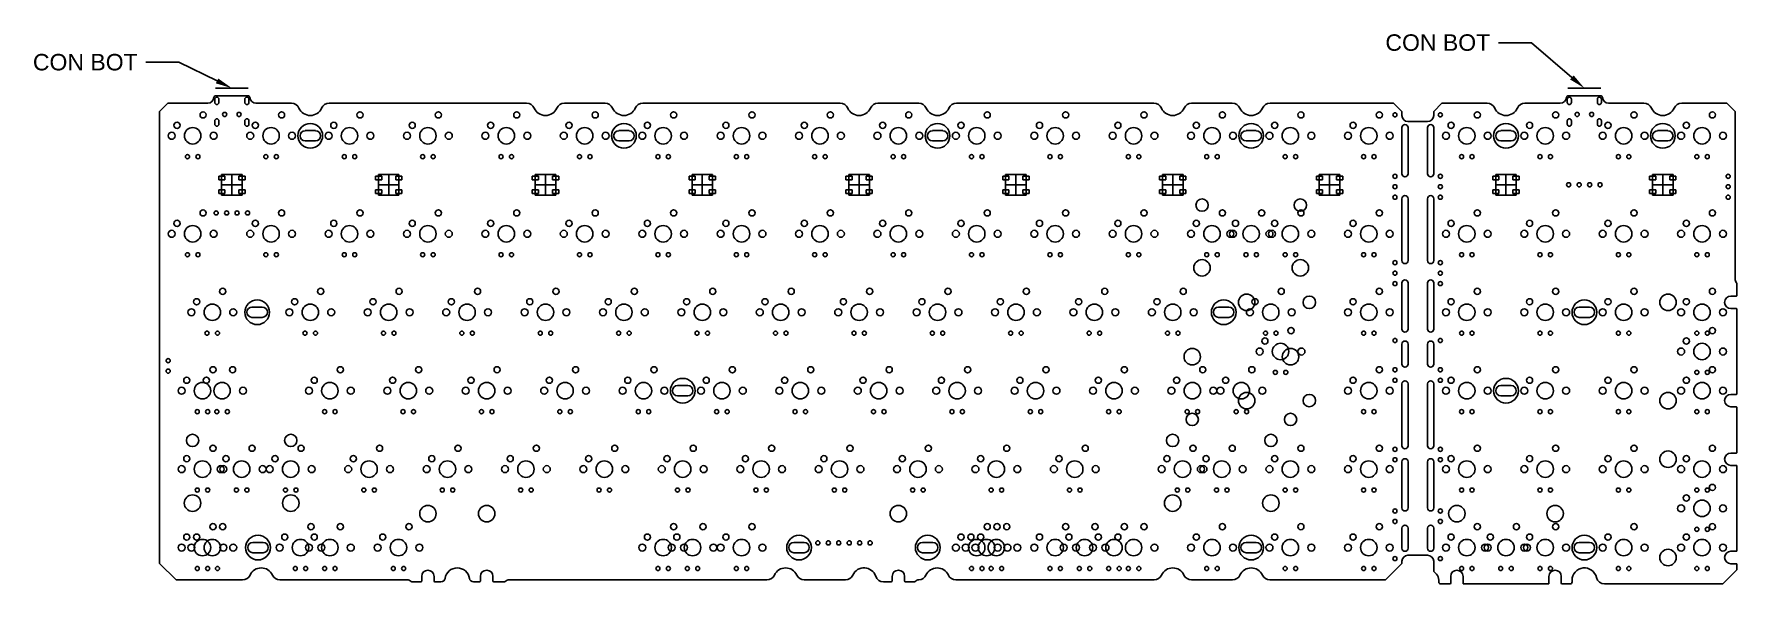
# Model space of a CAD drawing. Header units: millimetres. Extents: x 356 to 770, y 425 to 558.
import ezdxf
from ezdxf import colors
from ezdxf.entities.mleader import LeaderData, LeaderLine
from ezdxf.math import Vec2, Vec3

# ---------------------------------------------------------------- set-up
doc = ezdxf.new("R2010")
doc.units = ezdxf.units.MM
doc.layers.add('bminiex', color=20, linetype='Continuous')
doc.styles.get("Standard").update_dxf_attribs({"font": 'arial.ttf'})

msp = doc.modelspace()

# ---------------------------------------------------------------- linework, layer by layer
at = {"layer": 'bminiex', "color": 2}
for p, q in [((400.2, 542.28), (400.2, 541.48)), ((401.2, 542.28), (401.2, 541.48)), ((407.5, 542.28), (407.5, 541.48)), ((408.5, 542.28), (408.5, 541.48)), ((728.81, 542.28), (728.81, 541.48)), ((729.81, 542.28), (729.81, 541.48)), ((736.11, 542.28), (736.11, 541.48)), ((737.11, 542.28), (737.11, 541.48)), ((400.2, 537.03), (400.2, 536.23)), ((401.2, 537.03), (401.2, 536.23)), ((407.5, 537.03), (407.5, 536.23)), ((408.5, 537.03), (408.5, 536.23)), ((688.61, 535.38), (688.61, 524.18)), ((690.11, 524.18), (690.11, 535.38)), ((694.86, 535.38), (694.86, 524.18)), ((696.36, 524.18), (696.36, 535.38)), ((728.81, 537.03), (728.81, 536.23)), ((729.81, 537.03), (729.81, 536.23)), ((736.11, 537.03), (736.11, 536.23)), ((737.11, 537.03), (737.11, 536.23)), ((688.61, 518.11), (688.61, 503.1)), ((690.11, 503.1), (690.11, 518.11)), ((694.86, 518.11), (694.86, 503.1)), ((696.36, 503.1), (696.36, 518.11)), ((688.61, 486.46), (688.61, 497.66)), ((690.11, 497.66), (690.11, 486.46)), ((694.86, 486.46), (694.86, 497.66)), ((696.36, 497.66), (696.36, 486.46)), ((688.61, 477.95), (688.61, 482.8)), ((690.11, 482.8), (690.11, 477.95)), ((694.86, 477.95), (694.86, 482.8)), ((696.36, 482.8), (696.36, 477.95)), ((688.61, 473.15), (688.61, 458.14)), ((690.11, 458.14), (690.11, 473.15)), ((694.86, 473.15), (694.86, 458.14)), ((696.36, 458.14), (696.36, 473.15)), ((688.61, 443.03), (688.61, 454.23)), ((690.11, 454.23), (690.11, 443.03)), ((694.86, 443.03), (694.86, 454.23)), ((696.36, 454.23), (696.36, 443.03)), ((540.91, 434.63), (543.41, 434.63)), ((572.17, 434.63), (574.67, 434.63)), ((688.61, 433.25), (688.61, 438.1)), ((690.11, 438.1), (690.11, 433.25)), ((694.86, 433.25), (694.86, 438.1)), ((696.36, 438.1), (696.36, 433.25)), ((543.41, 432.14), (540.91, 432.14)), ((572.17, 432.14), (574.67, 432.14))]:
    msp.add_line(p, q, dxfattribs=at)
at = {"layer": 'bminiex', "color": 5}
for p, q in [((400.35, 544.97), (408.35, 544.97)), ((728.96, 544.97), (736.96, 544.97))]:
    msp.add_line(p, q, dxfattribs=at)
at = {"layer": 'bminiex'}
for p, q in [((400.48, 543.13), (408.22, 543.13)), ((729.1, 543.13), (736.83, 543.13)), ((388.8, 541.33), (386.8, 539.33)), ((386.8, 539.33), (386.8, 429.56)), ((388.8, 541.33), (398.49, 541.33)), ((410.21, 541.33), (418.82, 541.33)), ((427.98, 541.33), (475.97, 541.33)), ((485.13, 541.33), (495.02, 541.33)), ((504.18, 541.33), (552.17, 541.33)), ((561.33, 541.33), (571.22, 541.33)), ((580.38, 541.33), (628.37, 541.33)), ((637.53, 541.33), (647.42, 541.33)), ((656.58, 541.33), (686.6, 541.33)), ((686.6, 541.33), (688.6, 539.33)), ((688.6, 539.33), (688.6, 538.33)), ((698.36, 541.33), (696.36, 539.33)), ((696.36, 539.33), (696.36, 538.33)), ((698.36, 541.33), (709.33, 541.33)), ((718.5, 541.33), (727.11, 541.33)), ((747.43, 541.33), (738.82, 541.33)), ((767.56, 541.33), (756.6, 541.33)), ((767.56, 541.33), (769.56, 539.33)), ((769.56, 539.33), (769.56, 498.67)), ((422.15, 534.65), (424.65, 534.65)), ((498.35, 534.65), (500.85, 534.65)), ((574.55, 534.65), (577.05, 534.65)), ((650.75, 534.65), (653.25, 534.65)), ((690.1, 536.87), (694.86, 536.87)), ((424.65, 532.16), (422.15, 532.16)), ((500.85, 532.16), (498.35, 532.16)), ((577.05, 532.16), (574.55, 532.16)), ((653.25, 532.16), (650.75, 532.16)), ((401.15, 523.59), (401.15, 522.69)), ((401.15, 523.59), (402.65, 523.59)), ((401.15, 522.69), (402.65, 522.69)), ((401.85, 523.99), (406.85, 523.99)), ((401.85, 518.99), (401.85, 523.99)), ((401.85, 521.49), (406.85, 521.49)), ((402.65, 523.59), (402.65, 522.69)), ((404.35, 523.99), (404.35, 518.99)), ((406.05, 523.59), (406.05, 522.69)), ((406.05, 523.59), (407.55, 523.59)), ((406.05, 522.69), (407.55, 522.69)), ((406.85, 523.99), (406.85, 518.99)), ((407.55, 523.59), (407.55, 522.69)), ((439.25, 523.59), (439.25, 522.69)), ((439.25, 523.59), (440.75, 523.59)), ((439.25, 522.69), (440.75, 522.69)), ((439.95, 523.99), (444.95, 523.99)), ((439.95, 518.99), (439.95, 523.99)), ((439.95, 521.49), (444.95, 521.49)), ((440.75, 523.59), (440.75, 522.69)), ((442.45, 523.99), (442.45, 518.99)), ((444.15, 523.59), (444.15, 522.69)), ((444.15, 523.59), (445.65, 523.59)), ((444.15, 522.69), (445.65, 522.69)), ((444.95, 523.99), (444.95, 518.99)), ((445.65, 523.59), (445.65, 522.69)), ((477.35, 523.59), (477.35, 522.69)), ((477.35, 523.59), (478.85, 523.59)), ((477.35, 522.69), (478.85, 522.69)), ((478.05, 523.99), (483.05, 523.99)), ((478.05, 518.99), (478.05, 523.99)), ((478.05, 521.49), (483.05, 521.49)), ((478.85, 523.59), (478.85, 522.69)), ((480.55, 523.99), (480.55, 518.99)), ((482.25, 523.59), (482.25, 522.69)), ((482.25, 523.59), (483.75, 523.59)), ((482.25, 522.69), (483.75, 522.69)), ((483.05, 523.99), (483.05, 518.99)), ((483.75, 523.59), (483.75, 522.69)), ((515.45, 523.59), (515.45, 522.69)), ((515.45, 523.59), (516.95, 523.59)), ((515.45, 522.69), (516.95, 522.69)), ((516.15, 523.99), (521.15, 523.99)), ((516.15, 518.99), (516.15, 523.99)), ((516.15, 521.49), (521.15, 521.49)), ((516.95, 523.59), (516.95, 522.69)), ((518.65, 523.99), (518.65, 518.99)), ((520.35, 523.59), (520.35, 522.69)), ((520.35, 523.59), (521.85, 523.59)), ((520.35, 522.69), (521.85, 522.69)), ((521.15, 523.99), (521.15, 518.99)), ((521.85, 523.59), (521.85, 522.69)), ((553.55, 523.59), (553.55, 522.69)), ((553.55, 523.59), (555.05, 523.59)), ((553.55, 522.69), (555.05, 522.69)), ((554.25, 523.99), (559.25, 523.99)), ((554.25, 518.99), (554.25, 523.99)), ((554.25, 521.49), (559.25, 521.49)), ((555.05, 523.59), (555.05, 522.69)), ((556.75, 523.99), (556.75, 518.99)), ((558.45, 523.59), (558.45, 522.69)), ((558.45, 523.59), (559.95, 523.59)), ((558.45, 522.69), (559.95, 522.69)), ((559.25, 523.99), (559.25, 518.99)), ((559.95, 523.59), (559.95, 522.69)), ((591.65, 523.59), (591.65, 522.69)), ((591.65, 523.59), (593.15, 523.59)), ((591.65, 522.69), (593.15, 522.69)), ((592.35, 523.99), (597.35, 523.99)), ((592.35, 518.99), (592.35, 523.99)), ((592.35, 521.49), (597.35, 521.49)), ((593.15, 523.59), (593.15, 522.69)), ((594.85, 523.99), (594.85, 518.99)), ((596.55, 523.59), (596.55, 522.69)), ((596.55, 523.59), (598.05, 523.59)), ((596.55, 522.69), (598.05, 522.69)), ((597.35, 523.99), (597.35, 518.99)), ((598.05, 523.59), (598.05, 522.69)), ((629.75, 523.59), (629.75, 522.69)), ((629.75, 523.59), (631.25, 523.59)), ((629.75, 522.69), (631.25, 522.69)), ((630.45, 523.99), (635.45, 523.99)), ((630.45, 518.99), (630.45, 523.99)), ((630.45, 521.49), (635.45, 521.49)), ((631.25, 523.59), (631.25, 522.69)), ((632.95, 523.99), (632.95, 518.99)), ((634.65, 523.59), (634.65, 522.69)), ((634.65, 523.59), (636.15, 523.59)), ((634.65, 522.69), (636.15, 522.69)), ((635.45, 523.99), (635.45, 518.99)), ((636.15, 523.59), (636.15, 522.69)), ((667.85, 523.59), (667.85, 522.69)), ((667.85, 523.59), (669.35, 523.59)), ((667.85, 522.69), (669.35, 522.69)), ((668.55, 523.99), (673.55, 523.99)), ((668.55, 518.99), (668.55, 523.99)), ((668.55, 521.49), (673.55, 521.49)), ((669.35, 523.59), (669.35, 522.69)), ((671.05, 523.99), (671.05, 518.99)), ((672.75, 523.59), (672.75, 522.69)), ((672.75, 523.59), (674.25, 523.59)), ((672.75, 522.69), (674.25, 522.69)), ((673.55, 523.99), (673.55, 518.99)), ((674.25, 523.59), (674.25, 522.69)), ((710.71, 523.59), (710.71, 522.69)), ((710.71, 523.59), (712.21, 523.59)), ((710.71, 522.69), (712.21, 522.69)), ((711.41, 523.99), (716.41, 523.99)), ((711.41, 518.99), (711.41, 523.99)), ((711.41, 521.49), (716.41, 521.49)), ((712.21, 523.59), (712.21, 522.69)), ((713.91, 523.99), (713.91, 518.99)), ((715.61, 523.59), (715.61, 522.69)), ((715.61, 523.59), (717.11, 523.59)), ((715.61, 522.69), (717.11, 522.69)), ((716.41, 523.99), (716.41, 518.99)), ((717.11, 523.59), (717.11, 522.69)), ((748.81, 523.59), (748.81, 522.69)), ((748.81, 523.59), (750.31, 523.59)), ((748.81, 522.69), (750.31, 522.69)), ((749.51, 523.99), (754.51, 523.99)), ((749.51, 518.99), (749.51, 523.99)), ((749.51, 521.49), (754.51, 521.49)), ((750.31, 523.59), (750.31, 522.69)), ((752.01, 523.99), (752.01, 518.99)), ((753.71, 523.59), (753.71, 522.69)), ((753.71, 523.59), (755.21, 523.59)), ((753.71, 522.69), (755.21, 522.69)), ((754.51, 523.99), (754.51, 518.99)), ((755.21, 523.59), (755.21, 522.69)), ((401.15, 520.29), (401.15, 519.39)), ((401.15, 520.29), (402.65, 520.29)), ((401.15, 519.39), (402.65, 519.39)), ((406.85, 518.99), (401.85, 518.99)), ((402.65, 520.29), (402.65, 519.39)), ((406.05, 520.29), (406.05, 519.39)), ((406.05, 520.29), (407.55, 520.29)), ((406.05, 519.39), (407.55, 519.39)), ((407.55, 520.29), (407.55, 519.39)), ((439.25, 520.29), (439.25, 519.39)), ((439.25, 520.29), (440.75, 520.29)), ((439.25, 519.39), (440.75, 519.39)), ((444.95, 518.99), (439.95, 518.99)), ((440.75, 520.29), (440.75, 519.39)), ((444.15, 520.29), (444.15, 519.39)), ((444.15, 520.29), (445.65, 520.29)), ((444.15, 519.39), (445.65, 519.39)), ((445.65, 520.29), (445.65, 519.39)), ((477.35, 520.29), (477.35, 519.39)), ((477.35, 520.29), (478.85, 520.29)), ((477.35, 519.39), (478.85, 519.39)), ((483.05, 518.99), (478.05, 518.99)), ((478.85, 520.29), (478.85, 519.39)), ((482.25, 520.29), (482.25, 519.39)), ((482.25, 520.29), (483.75, 520.29)), ((482.25, 519.39), (483.75, 519.39)), ((483.75, 520.29), (483.75, 519.39)), ((515.45, 520.29), (515.45, 519.39)), ((515.45, 520.29), (516.95, 520.29)), ((515.45, 519.39), (516.95, 519.39)), ((521.15, 518.99), (516.15, 518.99)), ((516.95, 520.29), (516.95, 519.39)), ((520.35, 520.29), (520.35, 519.39)), ((520.35, 520.29), (521.85, 520.29)), ((520.35, 519.39), (521.85, 519.39)), ((521.85, 520.29), (521.85, 519.39)), ((553.55, 520.29), (553.55, 519.39)), ((553.55, 520.29), (555.05, 520.29)), ((553.55, 519.39), (555.05, 519.39)), ((559.25, 518.99), (554.25, 518.99)), ((555.05, 520.29), (555.05, 519.39)), ((558.45, 520.29), (558.45, 519.39)), ((558.45, 520.29), (559.95, 520.29)), ((558.45, 519.39), (559.95, 519.39)), ((559.95, 520.29), (559.95, 519.39)), ((591.65, 520.29), (591.65, 519.39)), ((591.65, 520.29), (593.15, 520.29)), ((591.65, 519.39), (593.15, 519.39)), ((597.35, 518.99), (592.35, 518.99)), ((593.15, 520.29), (593.15, 519.39)), ((596.55, 520.29), (596.55, 519.39)), ((596.55, 520.29), (598.05, 520.29)), ((596.55, 519.39), (598.05, 519.39)), ((598.05, 520.29), (598.05, 519.39)), ((629.75, 520.29), (629.75, 519.39)), ((629.75, 520.29), (631.25, 520.29)), ((629.75, 519.39), (631.25, 519.39)), ((635.45, 518.99), (630.45, 518.99)), ((631.25, 520.29), (631.25, 519.39)), ((634.65, 520.29), (634.65, 519.39)), ((634.65, 520.29), (636.15, 520.29)), ((634.65, 519.39), (636.15, 519.39)), ((636.15, 520.29), (636.15, 519.39)), ((667.85, 520.29), (667.85, 519.39)), ((667.85, 520.29), (669.35, 520.29)), ((667.85, 519.39), (669.35, 519.39)), ((673.55, 518.99), (668.55, 518.99)), ((669.35, 520.29), (669.35, 519.39)), ((672.75, 520.29), (672.75, 519.39)), ((672.75, 520.29), (674.25, 520.29)), ((672.75, 519.39), (674.25, 519.39)), ((674.25, 520.29), (674.25, 519.39)), ((710.71, 520.29), (710.71, 519.39)), ((710.71, 520.29), (712.21, 520.29)), ((710.71, 519.39), (712.21, 519.39)), ((716.41, 518.99), (711.41, 518.99)), ((712.21, 520.29), (712.21, 519.39)), ((715.61, 520.29), (715.61, 519.39)), ((715.61, 520.29), (717.11, 520.29)), ((715.61, 519.39), (717.11, 519.39)), ((717.11, 520.29), (717.11, 519.39)), ((748.81, 520.29), (748.81, 519.39)), ((748.81, 520.29), (750.31, 520.29)), ((748.81, 519.39), (750.31, 519.39)), ((754.51, 518.99), (749.51, 518.99)), ((750.31, 520.29), (750.31, 519.39)), ((753.71, 520.29), (753.71, 519.39)), ((753.71, 520.29), (755.21, 520.29)), ((753.71, 519.39), (755.21, 519.39)), ((755.21, 520.29), (755.21, 519.39)), ((770.02, 494.65), (770.02, 497.4)), ((768.52, 494.45), (769.82, 494.45)), ((409.24, 491.78), (411.75, 491.78)), ((411.75, 489.29), (409.24, 489.29)), ((644.08, 491.78), (646.58, 491.78)), ((646.58, 489.29), (644.08, 489.29)), ((768.52, 491.45), (769.82, 491.45)), ((770.02, 470.78), (770.02, 491.25)), ((512.64, 472.73), (515.14, 472.73)), ((515.14, 470.24), (512.64, 470.24)), ((768.52, 470.58), (769.82, 470.58)), ((768.52, 467.58), (769.82, 467.58)), ((770.02, 456.55), (770.02, 467.38)), ((768.52, 456.35), (769.82, 456.35)), ((768.52, 453.35), (769.82, 453.35)), ((770.02, 432.68), (770.02, 453.15)), ((409.45, 434.64), (411.95, 434.64)), ((650.75, 434.63), (653.25, 434.63)), ((411.95, 432.15), (409.45, 432.15)), ((653.25, 432.14), (650.75, 432.14)), ((690.1, 431.52), (694.86, 431.52)), ((768.52, 432.48), (769.82, 432.48)), ((386.8, 429.56), (390.8, 425.56)), ((450.48, 426.4), (450.48, 425.26)), ((453.48, 426.4), (453.48, 425.26)), ((464.76, 426.4), (464.76, 425.26)), ((467.76, 426.4), (467.76, 425.26)), ((564.78, 426.4), (564.78, 425.26)), ((567.78, 426.4), (567.78, 425.26)), ((688.6, 429.56), (684.6, 425.56)), ((688.6, 430.06), (688.6, 429.56)), ((696.36, 430.06), (696.36, 427.56)), ((696.36, 427.56), (697.01, 426.92)), ((700.47, 426.4), (700.47, 424.76)), ((703.47, 426.4), (703.47, 424.76)), ((724.35, 426.4), (724.35, 424.76)), ((727.35, 426.4), (727.35, 424.76)), ((770.02, 428.02), (766.56, 424.56)), ((768.52, 429.48), (769.82, 429.48)), ((770.02, 428.02), (770.02, 429.28)), ((390.8, 425.56), (406.96, 425.56)), ((416.03, 425.56), (446.88, 425.56)), ((448.21, 425.06), (450.28, 425.06)), ((453.68, 425.06), (455.16, 425.06)), ((463.07, 425.06), (464.56, 425.06)), ((467.96, 425.06), (470.44, 425.06)), ((471.76, 425.56), (534.35, 425.56)), ((543.43, 425.56), (553.4, 425.56)), ((562.68, 425.06), (564.58, 425.06)), ((567.98, 425.06), (570.04, 425.06)), ((580.24, 425.56), (628.41, 425.56)), ((637.49, 425.56), (647.46, 425.56)), ((656.54, 425.56), (684.6, 425.56)), ((697.59, 425.06), (697.59, 425.51)), ((698.09, 424.56), (700.27, 424.56)), ((703.67, 424.56), (724.15, 424.56)), ((727.55, 424.56), (729.46, 424.56)), ((729.96, 425.46), (729.96, 425.06)), ((737.84, 424.56), (766.56, 424.56))]:
    msp.add_line(p, q, dxfattribs=at)
at = {"layer": 'bminiex', "color": 3}
for p, q in [((712.66, 534.65), (715.16, 534.65)), ((750.76, 534.65), (753.26, 534.65)), ((715.16, 532.16), (712.66, 532.16)), ((753.26, 532.16), (750.76, 532.16)), ((731.71, 491.79), (734.21, 491.79)), ((734.21, 489.3), (731.71, 489.3)), ((712.66, 472.74), (715.16, 472.74)), ((715.16, 470.25), (712.66, 470.25)), ((731.71, 434.64), (734.21, 434.64)), ((734.21, 432.15), (731.71, 432.15))]:
    msp.add_line(p, q, dxfattribs=at)
at = {"layer": 'bminiex'}
for centre, radius in [((397.37, 538.48), 0.75), ((416.42, 538.48), 0.75), ((435.47, 538.48), 0.75), ((454.52, 538.48), 0.75), ((473.57, 538.48), 0.75), ((492.62, 538.48), 0.75), ((511.67, 538.48), 0.75), ((530.72, 538.48), 0.75), ((549.77, 538.48), 0.75), ((568.82, 538.48), 0.75), ((587.87, 538.48), 0.75), ((606.92, 538.48), 0.75), ((625.97, 538.48), 0.75), ((645.02, 538.48), 0.75), ((664.07, 538.48), 0.75), ((683.12, 538.48), 0.75), ((706.93, 538.48), 0.75), ((725.98, 538.48), 0.75), ((745.03, 538.48), 0.75), ((764.08, 538.48), 0.75), ((389.75, 533.4), 0.85), ((391.02, 535.94), 0.75), ((394.83, 533.4), 2), ((399.91, 533.4), 0.85), ((408.8, 533.4), 0.85), ((410.07, 535.94), 0.75), ((413.88, 533.4), 2), ((418.96, 533.4), 0.85), ((423.4, 533.4), 3), ((427.85, 533.4), 0.85), ((429.12, 535.94), 0.75), ((432.93, 533.4), 2), ((438.01, 533.4), 0.85), ((446.9, 533.4), 0.85), ((448.17, 535.94), 0.75), ((451.98, 533.4), 2), ((457.06, 533.4), 0.85), ((465.95, 533.4), 0.85), ((467.22, 535.94), 0.75), ((471.03, 533.4), 2), ((476.11, 533.4), 0.85), ((485, 533.4), 0.85), ((486.27, 535.94), 0.75), ((490.08, 533.4), 2), ((495.16, 533.4), 0.85), ((499.6, 533.4), 3), ((504.05, 533.4), 0.85), ((505.32, 535.94), 0.75), ((509.13, 533.4), 2), ((514.21, 533.4), 0.85), ((523.1, 533.4), 0.85), ((524.37, 535.94), 0.75), ((528.18, 533.4), 2), ((533.26, 533.4), 0.85), ((542.15, 533.4), 0.85), ((543.42, 535.94), 0.75), ((547.23, 533.4), 2), ((552.31, 533.4), 0.85), ((561.2, 533.4), 0.85), ((562.47, 535.94), 0.75), ((566.28, 533.4), 2), ((571.36, 533.4), 0.85), ((575.8, 533.4), 3), ((580.25, 533.4), 0.85), ((581.52, 535.94), 0.75), ((585.33, 533.4), 2), ((590.41, 533.4), 0.85), ((599.3, 533.4), 0.85), ((600.57, 535.94), 0.75), ((604.38, 533.4), 2), ((609.46, 533.4), 0.85), ((618.35, 533.4), 0.85), ((619.62, 535.94), 0.75), ((623.43, 533.4), 2), ((628.51, 533.4), 0.85), ((637.4, 533.4), 0.85), ((638.67, 535.94), 0.75), ((642.48, 533.4), 2), ((647.56, 533.4), 0.85), ((652, 533.4), 3), ((656.45, 533.4), 0.85), ((657.72, 535.94), 0.75), ((661.53, 533.4), 2), ((666.61, 533.4), 0.85), ((675.5, 533.4), 0.85), ((676.77, 535.94), 0.75), ((680.58, 533.4), 2), ((685.66, 533.4), 0.85), ((699.31, 533.4), 0.85), ((700.58, 535.94), 0.75), ((704.39, 533.4), 2), ((709.47, 533.4), 0.85), ((718.36, 533.4), 0.85), ((719.63, 535.94), 0.75), ((723.44, 533.4), 2), ((728.52, 533.4), 0.85), ((737.41, 533.4), 0.85), ((738.68, 535.94), 0.75), ((742.49, 533.4), 2), ((747.57, 533.4), 0.85), ((756.46, 533.4), 0.85), ((757.73, 535.94), 0.75), ((761.54, 533.4), 2), ((766.62, 533.4), 0.85), ((393.56, 528.32), 0.5), ((396.1, 528.32), 0.5), ((412.61, 528.32), 0.5), ((415.15, 528.32), 0.5), ((431.66, 528.32), 0.5), ((434.2, 528.32), 0.5), ((450.71, 528.32), 0.5), ((453.25, 528.32), 0.5), ((469.76, 528.32), 0.5), ((472.3, 528.32), 0.5), ((488.81, 528.32), 0.5), ((491.35, 528.32), 0.5), ((507.86, 528.32), 0.5), ((510.4, 528.32), 0.5), ((526.91, 528.32), 0.5), ((529.45, 528.32), 0.5), ((545.96, 528.32), 0.5), ((548.5, 528.32), 0.5), ((565.01, 528.32), 0.5), ((567.55, 528.32), 0.5), ((584.06, 528.32), 0.5), ((586.6, 528.32), 0.5), ((603.11, 528.32), 0.5), ((605.65, 528.32), 0.5), ((622.16, 528.32), 0.5), ((624.7, 528.32), 0.5), ((641.21, 528.32), 0.5), ((643.75, 528.32), 0.5), ((660.26, 528.32), 0.5), ((662.8, 528.32), 0.5), ((679.31, 528.32), 0.5), ((681.85, 528.32), 0.5), ((703.12, 528.32), 0.5), ((705.66, 528.32), 0.5), ((722.17, 528.32), 0.5), ((724.71, 528.32), 0.5), ((741.22, 528.32), 0.5), ((743.76, 528.32), 0.5), ((760.27, 528.32), 0.5), ((762.81, 528.32), 0.5), ((640.06, 516.57), 1.5), ((663.94, 516.57), 1.5), ((397.37, 514.67), 0.75), ((416.42, 514.67), 0.75), ((435.47, 514.67), 0.75), ((454.52, 514.67), 0.75), ((473.57, 514.67), 0.75), ((492.62, 514.67), 0.75), ((511.67, 514.67), 0.75), ((530.72, 514.67), 0.75), ((549.77, 514.67), 0.75), ((568.82, 514.67), 0.75), ((587.87, 514.67), 0.75), ((606.92, 514.67), 0.75), ((625.97, 514.67), 0.75), ((645.02, 514.67), 0.75), ((654.54, 514.67), 0.75), ((664.07, 514.67), 0.75), ((683.12, 514.67), 0.75), ((706.93, 514.67), 0.75), ((725.98, 514.67), 0.75), ((745.03, 514.67), 0.75), ((764.08, 514.67), 0.75), ((389.75, 509.59), 0.85), ((391.02, 512.13), 0.75), ((394.83, 509.59), 2), ((399.91, 509.59), 0.85), ((408.8, 509.59), 0.85), ((410.07, 512.13), 0.75), ((413.88, 509.59), 2), ((418.96, 509.59), 0.85), ((427.85, 509.59), 0.85), ((429.12, 512.13), 0.75), ((432.93, 509.59), 2), ((438.01, 509.59), 0.85), ((446.9, 509.59), 0.85), ((448.17, 512.13), 0.75), ((451.98, 509.59), 2), ((457.06, 509.59), 0.85), ((465.95, 509.59), 0.85), ((467.22, 512.13), 0.75), ((471.03, 509.59), 2), ((476.11, 509.59), 0.85), ((485, 509.59), 0.85), ((486.27, 512.13), 0.75), ((490.08, 509.59), 2), ((495.16, 509.59), 0.85), ((504.05, 509.59), 0.85), ((505.32, 512.13), 0.75), ((509.13, 509.59), 2), ((514.21, 509.59), 0.85), ((523.1, 509.59), 0.85), ((524.37, 512.13), 0.75), ((528.18, 509.59), 2), ((533.26, 509.59), 0.85), ((542.15, 509.59), 0.85), ((543.42, 512.13), 0.75), ((547.23, 509.59), 2), ((552.31, 509.59), 0.85), ((561.2, 509.59), 0.85), ((562.47, 512.13), 0.75), ((566.28, 509.59), 2), ((571.36, 509.59), 0.85), ((580.25, 509.59), 0.85), ((581.52, 512.13), 0.75), ((585.33, 509.59), 2), ((590.41, 509.59), 0.85), ((599.3, 509.59), 0.85), ((600.57, 512.13), 0.75), ((604.38, 509.59), 2), ((609.46, 509.59), 0.85), ((618.35, 509.59), 0.85), ((619.62, 512.13), 0.75), ((623.43, 509.59), 2), ((628.51, 509.59), 0.85), ((637.4, 509.59), 0.85), ((638.67, 512.13), 0.75), ((642.48, 509.59), 2), ((646.92, 509.59), 0.85), ((647.56, 509.59), 0.85), ((648.19, 512.13), 0.75), ((652, 509.59), 2), ((656.45, 509.59), 0.85), ((657.08, 509.59), 0.85), ((657.72, 512.13), 0.75), ((661.53, 509.59), 2), ((666.61, 509.59), 0.85), ((675.5, 509.59), 0.85), ((676.77, 512.13), 0.75), ((680.58, 509.59), 2), ((685.66, 509.59), 0.85), ((699.31, 509.59), 0.85), ((700.58, 512.13), 0.75), ((704.39, 509.59), 2), ((709.47, 509.59), 0.85), ((718.36, 509.59), 0.85), ((719.63, 512.13), 0.75), ((723.44, 509.59), 2), ((728.52, 509.59), 0.85), ((737.41, 509.59), 0.85), ((738.68, 512.13), 0.75), ((742.49, 509.59), 2), ((747.57, 509.59), 0.85), ((756.46, 509.59), 0.85), ((757.73, 512.13), 0.75), ((761.54, 509.59), 2), ((766.62, 509.59), 0.85), ((393.56, 504.51), 0.5), ((396.1, 504.51), 0.5), ((412.61, 504.51), 0.5), ((415.15, 504.51), 0.5), ((431.66, 504.51), 0.5), ((434.2, 504.51), 0.5), ((450.71, 504.51), 0.5), ((453.25, 504.51), 0.5), ((469.76, 504.51), 0.5), ((472.3, 504.51), 0.5), ((488.81, 504.51), 0.5), ((491.35, 504.51), 0.5), ((507.86, 504.51), 0.5), ((510.4, 504.51), 0.5), ((526.91, 504.51), 0.5), ((529.45, 504.51), 0.5), ((545.96, 504.51), 0.5), ((548.5, 504.51), 0.5), ((565.01, 504.51), 0.5), ((567.55, 504.51), 0.5), ((584.06, 504.51), 0.5), ((586.6, 504.51), 0.5), ((603.11, 504.51), 0.5), ((605.65, 504.51), 0.5), ((622.16, 504.51), 0.5), ((624.7, 504.51), 0.5), ((641.21, 504.51), 0.5), ((643.75, 504.51), 0.5), ((650.73, 504.51), 0.5), ((653.27, 504.51), 0.5), ((660.26, 504.51), 0.5), ((662.8, 504.51), 0.5), ((679.31, 504.51), 0.5), ((681.85, 504.51), 0.5), ((703.12, 504.51), 0.5), ((705.66, 504.51), 0.5), ((722.17, 504.51), 0.5), ((724.71, 504.51), 0.5), ((741.22, 504.51), 0.5), ((743.76, 504.51), 0.5), ((760.27, 504.51), 0.5), ((762.81, 504.51), 0.5), ((640.06, 501.33), 2), ((663.94, 501.33), 2), ((395.78, 493.08), 0.75), ((399.59, 490.54), 2), ((402.13, 495.62), 0.75), ((410.5, 490.54), 3), ((419.59, 493.08), 0.75), ((423.4, 490.54), 2), ((425.94, 495.62), 0.75), ((438.64, 493.08), 0.75), ((442.45, 490.54), 2), ((444.99, 495.62), 0.75), ((457.69, 493.08), 0.75), ((461.5, 490.54), 2), ((464.04, 495.62), 0.75), ((476.74, 493.08), 0.75), ((480.55, 490.54), 2), ((483.09, 495.62), 0.75), ((495.79, 493.08), 0.75), ((499.6, 490.54), 2), ((502.14, 495.62), 0.75), ((514.84, 493.08), 0.75), ((518.65, 490.54), 2), ((521.19, 495.62), 0.75), ((533.89, 493.08), 0.75), ((537.7, 490.54), 2), ((540.24, 495.62), 0.75), ((552.94, 493.08), 0.75), ((556.75, 490.54), 2), ((559.29, 495.62), 0.75), ((571.99, 493.08), 0.75), ((575.8, 490.54), 2), ((578.34, 495.62), 0.75), ((591.04, 493.08), 0.75), ((594.85, 490.54), 2), ((597.39, 495.62), 0.75), ((610.09, 493.08), 0.75), ((613.9, 490.54), 2), ((616.44, 495.62), 0.75), ((629.14, 493.08), 0.75), ((632.95, 490.54), 2), ((635.49, 495.62), 0.75), ((645.33, 490.54), 3), ((650.89, 492.95), 2), ((652.95, 493.08), 0.75), ((656.76, 490.54), 2), ((659.3, 495.62), 0.75), ((666.13, 492.95), 1.5), ((676.77, 493.08), 0.75), ((680.58, 490.54), 2), ((683.12, 495.62), 0.75), ((700.58, 493.08), 0.75), ((704.39, 490.54), 2), ((706.93, 495.62), 0.75), ((719.63, 493.08), 0.75), ((723.44, 490.54), 2), ((725.98, 495.62), 0.75), ((738.68, 493.08), 0.75), ((742.49, 490.54), 2), ((745.03, 495.62), 0.75), ((753.28, 492.95), 2), ((757.73, 493.08), 0.75), ((761.54, 490.54), 2), ((764.08, 495.62), 0.75), ((394.51, 490.54), 0.85), ((404.67, 490.54), 0.85), ((418.32, 490.54), 0.85), ((428.48, 490.54), 0.85), ((437.37, 490.54), 0.85), ((447.53, 490.54), 0.85), ((456.42, 490.54), 0.85), ((466.58, 490.54), 0.85), ((475.47, 490.54), 0.85), ((485.63, 490.54), 0.85), ((494.52, 490.54), 0.85), ((504.68, 490.54), 0.85), ((513.57, 490.54), 0.85), ((523.73, 490.54), 0.85), ((532.62, 490.54), 0.85), ((542.78, 490.54), 0.85), ((551.67, 490.54), 0.85), ((561.83, 490.54), 0.85), ((570.72, 490.54), 0.85), ((580.88, 490.54), 0.85), ((589.77, 490.54), 0.85), ((599.93, 490.54), 0.85), ((608.82, 490.54), 0.85), ((618.98, 490.54), 0.85), ((627.87, 490.54), 0.85), ((638.03, 490.54), 0.85), ((651.68, 490.54), 0.85), ((661.84, 490.54), 0.85), ((675.5, 490.54), 0.85), ((685.66, 490.54), 0.85), ((699.31, 490.54), 0.85), ((709.47, 490.54), 0.85), ((718.36, 490.54), 0.85), ((728.52, 490.54), 0.85), ((737.41, 490.54), 0.85), ((747.57, 490.54), 0.85), ((756.46, 490.54), 0.85), ((766.62, 490.54), 0.85), ((398.32, 485.46), 0.5), ((400.86, 485.46), 0.5), ((422.13, 485.46), 0.5), ((424.67, 485.46), 0.5), ((441.18, 485.46), 0.5), ((443.72, 485.46), 0.5), ((460.23, 485.46), 0.5), ((462.77, 485.46), 0.5), ((479.28, 485.46), 0.5), ((481.82, 485.46), 0.5), ((498.33, 485.46), 0.5), ((500.87, 485.46), 0.5), ((517.38, 485.46), 0.5), ((519.92, 485.46), 0.5), ((536.43, 485.46), 0.5), ((538.97, 485.46), 0.5), ((555.48, 485.46), 0.5), ((558.02, 485.46), 0.5), ((574.53, 485.46), 0.5), ((577.07, 485.46), 0.5), ((593.58, 485.46), 0.5), ((596.12, 485.46), 0.5), ((612.63, 485.46), 0.5), ((615.17, 485.46), 0.5), ((631.68, 485.46), 0.5), ((634.22, 485.46), 0.5), ((655.33, 483.55), 0.75), ((655.49, 485.46), 0.5), ((658.03, 485.46), 0.5), ((661.68, 486.09), 0.75), ((679.31, 485.46), 0.5), ((681.85, 485.46), 0.5), ((703.12, 485.46), 0.5), ((705.66, 485.46), 0.5), ((722.17, 485.46), 0.5), ((724.71, 485.46), 0.5), ((741.22, 485.46), 0.5), ((743.76, 485.46), 0.5), ((757.73, 483.55), 0.75), ((760.27, 485.46), 0.5), ((762.81, 485.46), 0.5), ((764.08, 486.09), 0.75), ((637.68, 479.74), 2), ((654.06, 481.01), 0.85), ((659.14, 481.01), 2), ((661.56, 479.74), 2), ((661.56, 479.74), 2), ((664.22, 481.01), 0.85), ((756.46, 481.01), 0.85), ((766.62, 481.01), 0.85), ((399.75, 476.57), 0.75), ((404.51, 476.57), 0.75), ((430.7, 476.57), 0.75), ((449.75, 476.57), 0.75), ((468.8, 476.57), 0.75), ((487.85, 476.57), 0.75), ((506.9, 476.57), 0.75), ((525.95, 476.57), 0.75), ((545, 476.57), 0.75), ((564.05, 476.57), 0.75), ((583.1, 476.57), 0.75), ((602.15, 476.57), 0.75), ((621.2, 476.57), 0.75), ((640.25, 476.57), 0.75), ((652.16, 476.57), 0.75), ((657.87, 475.93), 0.5), ((660.41, 475.93), 0.5), ((683.12, 476.57), 0.75), ((706.93, 476.57), 0.75), ((725.98, 476.57), 0.75), ((745.03, 476.57), 0.75), ((760.27, 475.93), 0.5), ((762.81, 475.93), 0.5), ((764.08, 476.57), 0.75), ((392.13, 471.49), 0.85), ((393.4, 474.03), 0.75), ((397.21, 471.49), 2), ((398.16, 474.03), 0.75), ((401.97, 471.49), 2), ((407.05, 471.49), 0.85), ((423.08, 471.49), 0.85), ((424.35, 474.03), 0.75), ((428.16, 471.49), 2), ((433.24, 471.49), 0.85), ((442.13, 471.49), 0.85), ((443.4, 474.03), 0.75), ((447.21, 471.49), 2), ((452.29, 471.49), 0.85), ((461.18, 471.49), 0.85), ((462.45, 474.03), 0.75), ((466.26, 471.49), 2), ((471.34, 471.49), 0.85), ((480.23, 471.49), 0.85), ((481.5, 474.03), 0.75), ((485.31, 471.49), 2), ((490.39, 471.49), 0.85), ((499.28, 471.49), 0.85), ((500.55, 474.03), 0.75), ((504.36, 471.49), 2), ((509.44, 471.49), 0.85), ((513.89, 471.49), 3), ((518.33, 471.49), 0.85), ((519.6, 474.03), 0.75), ((523.41, 471.49), 2), ((528.49, 471.49), 0.85), ((537.38, 471.49), 0.85), ((538.65, 474.03), 0.75), ((542.46, 471.49), 2), ((547.54, 471.49), 0.85), ((556.43, 471.49), 0.85), ((557.7, 474.03), 0.75), ((561.51, 471.49), 2), ((566.59, 471.49), 0.85), ((575.48, 471.49), 0.85), ((576.75, 474.03), 0.75), ((580.56, 471.49), 2), ((585.64, 471.49), 0.85), ((594.53, 471.49), 0.85), ((595.8, 474.03), 0.75), ((599.61, 471.49), 2), ((604.69, 471.49), 0.85), ((613.58, 471.49), 0.85), ((614.85, 474.03), 0.75), ((618.66, 471.49), 2), ((623.74, 471.49), 0.85), ((632.63, 471.49), 0.85), ((633.9, 474.03), 0.75), ((637.71, 471.49), 2), ((642.79, 471.49), 0.85), ((644.54, 471.49), 0.85), ((645.81, 474.03), 0.75), ((649.62, 471.49), 2), ((654.7, 471.49), 0.85), ((675.5, 471.49), 0.85), ((676.77, 474.03), 0.75), ((680.58, 471.49), 2), ((685.66, 471.49), 0.85), ((699.31, 471.49), 0.85), ((700.58, 474.03), 0.75), ((704.39, 471.49), 2), ((709.47, 471.49), 0.85), ((718.36, 471.49), 0.85), ((719.63, 474.03), 0.75), ((723.44, 471.49), 2), ((728.52, 471.49), 0.85), ((737.41, 471.49), 0.85), ((738.68, 474.03), 0.75), ((742.49, 471.49), 2), ((747.57, 471.49), 0.85), ((756.46, 471.49), 0.85), ((757.73, 474.03), 0.75), ((766.62, 471.49), 0.85), ((650.89, 469.08), 2), ((666.13, 469.08), 1.5), ((753.28, 469.08), 2), ((395.94, 466.41), 0.5), ((398.48, 466.41), 0.5), ((400.7, 466.41), 0.5), ((403.24, 466.41), 0.5), ((426.89, 466.41), 0.5), ((429.43, 466.41), 0.5), ((445.94, 466.41), 0.5), ((448.48, 466.41), 0.5), ((464.99, 466.41), 0.5), ((467.53, 466.41), 0.5), ((484.04, 466.41), 0.5), ((486.58, 466.41), 0.5), ((503.09, 466.41), 0.5), ((505.63, 466.41), 0.5), ((522.14, 466.41), 0.5), ((524.68, 466.41), 0.5), ((541.19, 466.41), 0.5), ((543.73, 466.41), 0.5), ((560.24, 466.41), 0.5), ((562.78, 466.41), 0.5), ((579.29, 466.41), 0.5), ((581.83, 466.41), 0.5), ((598.34, 466.41), 0.5), ((600.88, 466.41), 0.5), ((617.39, 466.41), 0.5), ((619.93, 466.41), 0.5), ((636.44, 466.41), 0.5), ((637.68, 464.5), 1.5), ((638.98, 466.41), 0.5), ((648.35, 466.41), 0.5), ((650.89, 466.41), 0.5), ((661.56, 464.5), 1.5), ((679.31, 466.41), 0.5), ((681.85, 466.41), 0.5), ((703.12, 466.41), 0.5), ((705.66, 466.41), 0.5), ((722.17, 466.41), 0.5), ((724.71, 466.41), 0.5), ((741.22, 466.41), 0.5), ((743.76, 466.41), 0.5), ((760.27, 466.41), 0.5), ((762.81, 466.41), 0.5), ((394.79, 459.42), 1.5), ((418.67, 459.42), 1.5), ((632.92, 459.42), 1.5), ((656.79, 459.42), 1.5), ((393.4, 454.98), 0.75), ((399.75, 457.52), 0.75), ((402.92, 454.98), 0.75), ((409.27, 457.52), 0.75), ((414.83, 454.98), 0.75), ((421.18, 457.52), 0.75), ((433.88, 454.98), 0.75), ((440.23, 457.52), 0.75), ((452.93, 454.98), 0.75), ((459.28, 457.52), 0.75), ((471.98, 454.98), 0.75), ((478.33, 457.52), 0.75), ((491.03, 454.98), 0.75), ((497.38, 457.52), 0.75), ((510.08, 454.98), 0.75), ((516.43, 457.52), 0.75), ((529.13, 454.98), 0.75), ((535.48, 457.52), 0.75), ((548.18, 454.98), 0.75), ((554.53, 457.52), 0.75), ((567.23, 454.98), 0.75), ((573.58, 457.52), 0.75), ((586.28, 454.98), 0.75), ((592.63, 457.52), 0.75), ((605.33, 454.98), 0.75), ((611.68, 457.52), 0.75), ((631.52, 454.98), 0.75), ((637.87, 457.52), 0.75), ((641.05, 454.98), 0.75), ((647.4, 457.52), 0.75), ((657.72, 454.98), 0.75), ((664.07, 457.52), 0.75), ((676.77, 454.98), 0.75), ((683.12, 457.52), 0.75), ((700.58, 454.98), 0.75), ((706.93, 457.52), 0.75), ((719.63, 454.98), 0.75), ((725.98, 457.52), 0.75), ((738.68, 454.98), 0.75), ((745.03, 457.52), 0.75), ((753.28, 454.85), 2), ((757.73, 454.98), 0.75), ((764.08, 457.52), 0.75), ((392.13, 452.44), 0.85), ((397.21, 452.44), 2), ((401.65, 452.44), 0.85), ((401.65, 452.44), 0.85), ((402.29, 452.44), 0.85), ((406.73, 452.44), 2), ((411.81, 452.44), 0.85), ((413.56, 452.44), 0.85), ((418.64, 452.44), 2), ((423.72, 452.44), 0.85), ((432.61, 452.44), 0.85), ((437.69, 452.44), 2), ((442.77, 452.44), 0.85), ((451.66, 452.44), 0.85), ((456.74, 452.44), 2), ((461.82, 452.44), 0.85), ((470.71, 452.44), 0.85), ((475.79, 452.44), 2), ((480.87, 452.44), 0.85), ((489.76, 452.44), 0.85), ((494.84, 452.44), 2), ((499.92, 452.44), 0.85), ((508.81, 452.44), 0.85), ((513.89, 452.44), 2), ((518.97, 452.44), 0.85), ((527.86, 452.44), 0.85), ((532.94, 452.44), 2), ((538.02, 452.44), 0.85), ((546.91, 452.44), 0.85), ((551.99, 452.44), 2), ((557.07, 452.44), 0.85), ((565.96, 452.44), 0.85), ((571.04, 452.44), 2), ((576.12, 452.44), 0.85), ((585.01, 452.44), 0.85), ((590.09, 452.44), 2), ((595.17, 452.44), 0.85), ((604.06, 452.44), 0.85), ((609.14, 452.44), 2), ((614.22, 452.44), 0.85), ((630.25, 452.44), 0.85), ((635.33, 452.44), 2), ((639.78, 452.44), 0.85), ((640.41, 452.44), 0.85), ((644.86, 452.44), 2), ((649.94, 452.44), 0.85), ((656.45, 452.44), 0.85), ((661.53, 452.44), 2), ((666.61, 452.44), 0.85), ((675.5, 452.44), 0.85), ((680.58, 452.44), 2), ((685.66, 452.44), 0.85), ((699.31, 452.44), 0.85), ((704.39, 452.44), 2), ((709.47, 452.44), 0.85), ((718.36, 452.44), 0.85), ((723.44, 452.44), 2), ((728.52, 452.44), 0.85), ((737.41, 452.44), 0.85), ((742.49, 452.44), 2), ((747.57, 452.44), 0.85), ((756.46, 452.44), 0.85), ((761.54, 452.44), 2), ((766.62, 452.44), 0.85), ((395.94, 447.36), 0.5), ((398.48, 447.36), 0.5), ((405.46, 447.36), 0.5), ((408, 447.36), 0.5), ((417.37, 447.36), 0.5), ((419.91, 447.36), 0.5), ((436.42, 447.36), 0.5), ((438.96, 447.36), 0.5), ((455.47, 447.36), 0.5), ((458.01, 447.36), 0.5), ((474.52, 447.36), 0.5), ((477.06, 447.36), 0.5), ((493.57, 447.36), 0.5), ((496.11, 447.36), 0.5), ((512.62, 447.36), 0.5), ((515.16, 447.36), 0.5), ((531.67, 447.36), 0.5), ((534.21, 447.36), 0.5), ((550.72, 447.36), 0.5), ((553.26, 447.36), 0.5), ((569.77, 447.36), 0.5), ((572.31, 447.36), 0.5), ((588.82, 447.36), 0.5), ((591.36, 447.36), 0.5), ((607.87, 447.36), 0.5), ((610.41, 447.36), 0.5), ((634.06, 447.36), 0.5), ((636.6, 447.36), 0.5), ((643.59, 447.36), 0.5), ((646.13, 447.36), 0.5), ((660.26, 447.36), 0.5), ((662.8, 447.36), 0.5), ((679.31, 447.36), 0.5), ((681.85, 447.36), 0.5), ((703.12, 447.36), 0.5), ((705.66, 447.36), 0.5), ((722.17, 447.36), 0.5), ((724.71, 447.36), 0.5), ((741.22, 447.36), 0.5), ((743.76, 447.36), 0.5), ((760.27, 447.36), 0.5), ((762.81, 447.36), 0.5), ((764.08, 447.99), 0.75), ((394.79, 444.18), 2), ((418.67, 444.18), 2), ((451.98, 441.64), 2), ((466.26, 441.64), 2), ((566.28, 441.64), 2), ((632.92, 444.18), 2), ((656.79, 444.18), 2), ((701.97, 441.64), 2), ((725.85, 441.64), 2), ((756.46, 442.91), 0.85), ((757.73, 445.45), 0.75), ((766.62, 442.91), 0.85), ((399.75, 438.47), 0.75), ((402.13, 438.47), 0.75), ((423.56, 438.47), 0.75), ((430.7, 438.47), 0.75), ((447.37, 438.47), 0.75), ((511.67, 438.47), 0.75), ((518.81, 438.47), 0.75), ((530.72, 438.47), 0.75), ((587.87, 438.47), 0.75), ((590.25, 438.47), 0.75), ((592.63, 438.47), 0.75), ((606.92, 438.47), 0.75), ((614.06, 438.47), 0.75), ((621.2, 438.47), 0.75), ((625.97, 438.47), 0.75), ((645.02, 438.47), 0.75), ((664.07, 438.47), 0.75), ((683.12, 438.47), 0.75), ((706.93, 438.47), 0.75), ((716.45, 438.47), 0.75), ((725.98, 438.47), 0.75), ((745.03, 438.47), 0.75), ((764.08, 438.47), 0.75), ((393.4, 435.93), 0.75), ((395.78, 435.93), 0.75), ((397.21, 433.39), 2), ((399.59, 433.39), 2), ((410.7, 433.39), 3), ((417.21, 435.93), 0.75), ((421.02, 433.39), 2), ((424.35, 435.93), 0.75), ((428.16, 433.39), 2), ((441.02, 435.93), 0.75), ((444.83, 433.39), 2), ((505.32, 435.93), 0.75), ((509.13, 433.39), 2), ((512.46, 435.93), 0.75), ((516.27, 433.39), 2), ((524.37, 435.93), 0.75), ((528.18, 433.39), 2), ((581.52, 435.93), 0.75), ((583.9, 435.93), 0.75), ((585.33, 433.39), 2), ((586.28, 435.93), 0.75), ((587.71, 433.39), 2), ((590.09, 433.39), 2), ((600.57, 435.93), 0.75), ((604.38, 433.39), 2), ((607.71, 435.93), 0.75), ((611.52, 433.39), 2), ((614.85, 435.93), 0.75), ((618.66, 433.39), 2), ((619.62, 435.93), 0.75), ((623.43, 433.39), 2), ((638.67, 435.93), 0.75), ((642.48, 433.39), 2), ((652, 433.39), 3), ((657.72, 435.93), 0.75), ((661.53, 433.39), 2), ((676.77, 435.93), 0.75), ((680.58, 433.39), 2), ((700.58, 435.93), 0.75), ((710.1, 435.93), 0.75), ((719.63, 435.93), 0.75), ((723.44, 433.39), 2), ((738.68, 435.93), 0.75), ((742.49, 433.39), 2), ((757.73, 435.93), 0.75), ((760.27, 437.83), 0.5), ((762.81, 437.83), 0.5), ((392.13, 433.39), 0.85), ((394.51, 433.39), 0.85), ((402.29, 433.39), 0.85), ((404.67, 433.39), 0.85), ((415.94, 433.39), 0.85), ((423.08, 433.39), 0.85), ((426.1, 433.39), 0.85), ((433.24, 433.39), 0.85), ((439.75, 433.39), 0.85), ((449.91, 433.39), 0.85), ((504.05, 433.39), 0.85), ((511.19, 433.39), 0.85), ((514.21, 433.39), 0.85), ((521.35, 433.39), 0.85), ((523.1, 433.39), 0.85), ((533.26, 433.39), 0.85), ((580.25, 433.39), 0.85), ((580.25, 433.39), 0.85), ((582.63, 433.39), 0.85), ((585.01, 433.39), 0.85), ((590.41, 433.39), 0.85), ((592.79, 433.39), 0.85), ((595.17, 433.39), 0.85), ((599.3, 433.39), 0.85), ((606.44, 433.39), 0.85), ((609.46, 433.39), 0.85), ((613.58, 433.39), 0.85), ((616.6, 433.39), 0.85), ((628.51, 433.39), 0.85), ((637.4, 433.39), 0.85), ((647.56, 433.39), 0.85), ((656.45, 433.39), 0.85), ((666.61, 433.39), 0.85), ((675.5, 433.39), 0.85), ((685.66, 433.39), 0.85), ((699.31, 433.39), 0.85), ((708.83, 433.39), 0.85), ((709.47, 433.39), 0.85), ((718.36, 433.39), 0.85), ((718.99, 433.39), 0.85), ((728.52, 433.39), 0.85), ((737.41, 433.39), 0.85), ((747.57, 433.39), 0.85), ((753.28, 430.98), 2), ((756.46, 433.39), 0.85), ((766.62, 433.39), 0.85), ((395.94, 428.31), 0.5), ((398.48, 428.31), 0.5), ((400.86, 428.31), 0.5), ((419.75, 428.31), 0.5), ((422.29, 428.31), 0.5), ((426.89, 428.31), 0.5), ((429.43, 428.31), 0.5), ((443.56, 428.31), 0.5), ((446.1, 428.31), 0.5), ((507.86, 428.31), 0.5), ((510.4, 428.31), 0.5), ((515, 428.31), 0.5), ((517.54, 428.31), 0.5), ((526.91, 428.31), 0.5), ((529.45, 428.31), 0.5), ((584.06, 428.31), 0.5), ((586.6, 428.31), 0.5), ((588.82, 428.31), 0.5), ((591.36, 428.31), 0.5), ((603.11, 428.31), 0.5), ((605.65, 428.31), 0.5), ((610.25, 428.31), 0.5), ((612.79, 428.31), 0.5), ((617.39, 428.31), 0.5), ((619.93, 428.31), 0.5), ((622.16, 428.31), 0.5), ((624.7, 428.31), 0.5), ((641.21, 428.31), 0.5), ((643.75, 428.31), 0.5), ((660.26, 428.31), 0.5), ((662.8, 428.31), 0.5), ((679.31, 428.31), 0.5), ((681.85, 428.31), 0.5), ((703.12, 428.31), 0.5), ((705.66, 428.31), 0.5), ((712.64, 428.31), 0.5), ((715.18, 428.31), 0.5), ((722.17, 428.31), 0.5), ((724.71, 428.31), 0.5), ((741.22, 428.31), 0.5), ((743.76, 428.31), 0.5), ((760.27, 428.31), 0.5), ((762.81, 428.31), 0.5)]:
    msp.add_circle(centre, radius, dxfattribs=at)
at = {"layer": 'bminiex', "color": 2, "linetype": 'Continuous'}
for centre in [(402.6, 538.58), (406.1, 538.58), (731.21, 538.58), (734.71, 538.58), (729.15, 521.5), (731.69, 521.5), (734.23, 521.5), (736.77, 521.5), (767.89, 523.56), (767.89, 521.02), (767.89, 518.48), (400.54, 514.67), (403.08, 514.67), (405.62, 514.67), (408.16, 514.67), (546.72, 434.53), (549.26, 434.53), (551.8, 434.53), (554.34, 434.53), (556.88, 434.53), (559.42, 434.53)]:
    msp.add_circle(centre, 0.5, dxfattribs=at)
at = {"layer": 'bminiex', "color": 2}
for centre, radius in [((686.93, 538.48), 0.5), ((697.96, 538.48), 0.5), ((686.93, 523.56), 0.5), ((686.93, 521.02), 0.5), ((697.96, 523.56), 0.5), ((697.96, 521.02), 0.5), ((686.93, 518.48), 0.5), ((697.96, 518.48), 0.5), ((686.93, 502.58), 0.5), ((697.96, 502.58), 0.5), ((686.93, 500.04), 0.5), ((686.93, 497.5), 0.5), ((697.96, 500.04), 0.5), ((697.96, 497.5), 0.5), ((686.93, 483.68), 0.5), ((697.96, 483.68), 0.5), ((388.87, 478.79), 0.5), ((388.87, 476.25), 0.5), ((686.93, 476.57), 0.5), ((697.96, 476.57), 0.5), ((686.93, 474.03), 0.5), ((697.96, 474.03), 0.5), ((686.93, 457.26), 0.5), ((686.93, 454.72), 0.5), ((697.96, 457.26), 0.5), ((697.96, 454.72), 0.5), ((686.93, 442.28), 0.5), ((697.96, 442.28), 0.5), ((686.93, 439.74), 0.5), ((697.96, 439.74), 0.5), ((542.16, 433.39), 3), ((573.42, 433.39), 3), ((686.93, 430.72), 0.5), ((697.96, 430.72), 0.5)]:
    msp.add_circle(centre, radius, dxfattribs=at)
at = {"layer": 'bminiex', "color": 5}
for centre in [(713.91, 533.4), (752.01, 533.4), (732.96, 490.54), (713.91, 471.49), (732.96, 433.39)]:
    msp.add_circle(centre, 3, dxfattribs=at)
at = {"layer": 'bminiex', "color": 4}
for centre in [(761.54, 481.01), (761.54, 471.49), (761.54, 442.91), (704.39, 433.39), (713.91, 433.39), (761.54, 433.39)]:
    msp.add_circle(centre, 2, dxfattribs=at)
at = {"layer": 'bminiex'}
for centre, radius, start, end in [((398.49, 542.83), 1.5, 270, 354.2608), ((400.48, 542.63), 0.5, 90, 174.2608), ((408.22, 542.63), 0.5, 5.7392, 90), ((410.21, 542.83), 1.5, 185.7392, 270), ((727.11, 542.83), 1.5, 270, 354.2608), ((729.1, 542.63), 0.5, 90, 174.2608), ((736.83, 542.63), 0.5, 5.7392, 90), ((738.82, 542.83), 1.5, 185.7392, 270), ((418.82, 539.33), 2, 23.5782, 90), ((423.4, 541.33), 3, 203.5782, 336.4218), ((427.98, 539.33), 2, 90, 156.4218), ((475.97, 539.33), 2, 23.5782, 90), ((480.55, 541.33), 3, 203.5782, 336.4218), ((485.13, 539.33), 2, 90, 156.4218), ((495.02, 539.33), 2, 23.5782, 90), ((499.6, 541.33), 3, 203.5782, 336.4218), ((504.18, 539.33), 2, 90, 156.4218), ((552.17, 539.33), 2, 23.5782, 90), ((556.75, 541.33), 3, 203.5782, 336.4218), ((561.33, 539.33), 2, 90, 156.4218), ((571.22, 539.33), 2, 23.5782, 90), ((575.8, 541.33), 3, 203.5782, 336.4218), ((580.38, 539.33), 2, 90, 156.4218), ((628.37, 539.33), 2, 23.5782, 90), ((632.95, 541.33), 3, 203.5782, 336.4218), ((637.53, 539.33), 2, 90, 156.4218), ((647.42, 539.33), 2, 23.5782, 90), ((652, 541.33), 3, 203.5782, 336.4218), ((656.58, 539.33), 2, 90, 156.4218), ((690.1, 538.37), 1.5, 181.5281, 270), ((694.86, 538.37), 1.5, 270, 358.4719), ((709.33, 539.33), 2, 23.5782, 90), ((713.91, 541.33), 3, 203.5782, 336.4218), ((718.5, 539.33), 2, 90, 156.4218), ((747.43, 539.33), 2, 23.5782, 90), ((752.01, 541.33), 3, 203.5782, 336.4218), ((756.6, 539.33), 2, 90, 156.4218), ((422.15, 533.4), 1.24, 90, 270), ((424.65, 533.4), 1.24, 270, 90), ((498.35, 533.4), 1.24, 90, 270), ((500.85, 533.4), 1.24, 270, 90), ((574.55, 533.4), 1.24, 90, 270), ((577.05, 533.4), 1.24, 270, 90), ((650.75, 533.4), 1.24, 90, 270), ((653.25, 533.4), 1.24, 270, 90), ((771.06, 498.67), 1.5, 180, 219.6461), ((769.52, 497.4), 0.5, 0, 39.6461), ((768.52, 492.95), 1.5, 90, 270), ((769.82, 494.65), 0.2, 270, 0), ((409.24, 490.54), 1.24, 90, 270), ((411.75, 490.54), 1.24, 270, 90), ((644.08, 490.54), 1.24, 90, 270), ((646.58, 490.54), 1.24, 270, 90), ((769.82, 491.25), 0.2, 0, 90), ((512.64, 471.49), 1.24, 90, 270), ((515.14, 471.49), 1.24, 270, 90), ((768.52, 469.08), 1.5, 90, 270), ((769.82, 470.78), 0.2, 270, 0), ((769.82, 467.38), 0.2, 0, 90), ((768.52, 454.85), 1.5, 90, 270), ((769.82, 456.55), 0.2, 270, 0), ((769.82, 453.15), 0.2, 0, 90), ((409.45, 433.39), 1.24, 90, 270), ((411.95, 433.39), 1.24, 270, 90), ((650.75, 433.39), 1.24, 90, 270), ((653.25, 433.39), 1.24, 270, 90), ((690.1, 430.02), 1.5, 90, 178.4719), ((694.86, 430.02), 1.5, 1.5281, 90), ((768.52, 430.98), 1.5, 90, 270), ((769.82, 432.68), 0.2, 270, 0), ((406.96, 427.56), 2, 270, 335.1654), ((411.49, 425.46), 3, 24.8346, 155.1654), ((416.03, 427.56), 2, 204.8346, 270), ((451.98, 426.4), 1.5, 0, 180), ((459.12, 425.46), 3, 8.6269, 171.3731), ((466.26, 426.4), 1.5, 0, 180), ((534.35, 427.56), 2, 270, 335.1654), ((538.89, 425.46), 3, 24.8346, 155.1654), ((543.43, 427.56), 2, 204.8346, 270), ((553.4, 427.56), 2, 270, 335.1654), ((557.94, 425.46), 3, 18.6629, 155.1654), ((562.68, 427.06), 2, 198.6629, 270), ((566.28, 426.4), 1.5, 0, 180), ((571.17, 427.56), 2, 273.2731, 335.2375), ((575.71, 425.46), 3, 24.8346, 155.2375), ((580.24, 427.56), 2, 204.8346, 270), ((628.41, 427.56), 2, 270, 335.1654), ((632.95, 425.46), 3, 24.8346, 155.1654), ((637.49, 427.56), 2, 204.8346, 270), ((647.46, 427.56), 2, 270, 335.1654), ((652, 425.46), 3, 24.8346, 155.1654), ((656.54, 427.56), 2, 204.8346, 270), ((695.59, 425.51), 2, 0, 45), ((701.97, 426.4), 1.5, 0, 180), ((725.85, 426.4), 1.5, 0, 180), ((732.96, 425.46), 3, 12.709, 180), ((769.82, 429.28), 0.2, 0, 90), ((446.88, 424.06), 1.5, 48.5904, 90), ((448.21, 425.56), 0.5, 228.5904, 270), ((450.28, 425.26), 0.2, 270, 0), ((453.68, 425.26), 0.2, 180, 270), ((455.16, 426.06), 1, 270, 351.3731), ((463.07, 426.06), 1, 188.6269, 270), ((464.56, 425.26), 0.2, 270, 0), ((467.96, 425.26), 0.2, 180, 270), ((470.44, 425.56), 0.5, 270, 311.4096), ((471.76, 424.06), 1.5, 90, 131.4096), ((564.58, 425.26), 0.2, 270, 0), ((567.98, 425.26), 0.2, 180, 270), ((570.04, 425.56), 0.5, 270, 311.4096), ((571.37, 424.06), 1.5, 93.2731, 131.4096), ((698.09, 425.06), 0.5, 180, 270), ((700.27, 424.76), 0.2, 270, 0), ((703.67, 424.76), 0.2, 180, 270), ((724.15, 424.76), 0.2, 270, 0), ((727.55, 424.76), 0.2, 180, 270), ((729.46, 425.06), 0.5, 270, 0), ((737.84, 426.56), 2, 192.709, 270)]:
    msp.add_arc(centre, radius, start, end, dxfattribs=at)
at = {"layer": 'bminiex', "color": 2, "linetype": 'Continuous'}
for centre, radius, start, end in [((400.7, 542.28), 0.5, 0, 180), ((408, 542.28), 0.5, 0, 180), ((729.31, 542.28), 0.5, 0, 180), ((736.61, 542.28), 0.5, 0, 180), ((400.7, 541.48), 0.5, 180, 0), ((408, 541.48), 0.5, 180, 0), ((729.31, 541.48), 0.5, 180, 0), ((736.61, 541.48), 0.5, 180, 0), ((400.7, 537.03), 0.5, 0, 180), ((400.7, 536.23), 0.5, 180, 0), ((408, 537.03), 0.5, 0, 180), ((408, 536.23), 0.5, 180, 0), ((689.36, 535.38), 0.75, 0, 180), ((695.61, 535.38), 0.75, 0, 180), ((729.31, 537.03), 0.5, 0, 180), ((729.31, 536.23), 0.5, 180, 0), ((736.61, 537.03), 0.5, 0, 180), ((736.61, 536.23), 0.5, 180, 0), ((689.36, 524.18), 0.75, 180, 0), ((695.61, 524.18), 0.75, 180, 0), ((689.36, 518.11), 0.75, 0, 180), ((695.61, 518.11), 0.75, 0, 180), ((689.36, 503.1), 0.75, 180, 0), ((695.61, 503.1), 0.75, 180, 0), ((689.36, 497.66), 0.75, 0, 180), ((695.61, 497.66), 0.75, 0, 180), ((689.36, 486.46), 0.75, 180, 0), ((695.61, 486.46), 0.75, 180, 0), ((689.36, 482.8), 0.75, 0, 180), ((695.61, 482.8), 0.75, 0, 180), ((689.36, 477.95), 0.75, 180, 0), ((695.61, 477.95), 0.75, 180, 0), ((689.36, 473.15), 0.75, 0, 180), ((695.61, 473.15), 0.75, 0, 180), ((689.36, 458.14), 0.75, 180, 0), ((695.61, 458.14), 0.75, 180, 0), ((689.36, 454.23), 0.75, 0, 180), ((695.61, 454.23), 0.75, 0, 180), ((689.36, 443.03), 0.75, 180, 0), ((695.61, 443.03), 0.75, 180, 0), ((689.36, 438.1), 0.75, 0, 180), ((695.61, 438.1), 0.75, 0, 180), ((689.36, 433.25), 0.75, 180, 0), ((695.61, 433.25), 0.75, 180, 0)]:
    msp.add_arc(centre, radius, start, end, dxfattribs=at)
at = {"layer": 'bminiex', "color": 3}
for centre, start, end in [((712.66, 533.4), 90, 270), ((715.16, 533.4), 270, 90), ((750.76, 533.4), 90, 270), ((753.26, 533.4), 270, 90), ((731.71, 490.54), 90, 270), ((734.21, 490.54), 270, 90), ((712.66, 471.49), 90, 270), ((715.16, 471.49), 270, 90), ((731.71, 433.39), 90, 270), ((734.21, 433.39), 270, 90)]:
    msp.add_arc(centre, 1.24, start, end, dxfattribs=at)
at = {"layer": 'bminiex', "color": 2}
for centre, start, end in [((540.91, 433.39), 90, 270), ((543.41, 433.39), 270, 90), ((572.17, 433.39), 90, 270), ((574.67, 433.39), 270, 90)]:
    msp.add_arc(centre, 1.24, start, end, dxfattribs=at)

# ---------------------------------------------------------------- leaders
at = {"layer": 'bminiex'}
ml = msp.add_multileader_mtext('Standard', dxfattribs=at)
ml.set_content('CON BOT', color=256)
ml.set_leader_properties()
ml.build(insert=Vec2(0, 0))
ctx = ml.context
ctx.base_point, ctx.plane_origin = Vec3(683.01, 556.01), Vec3(732.96, 544.97)
ctx.text_align_type = 2
notes = []
notes.append((ctx, [(0, (1, 1, 0), (720.07, 556.01), (-1, 0), 8, [(0, [(732.96, 544.97)], 0, [])])]))
ctx.mtext.insert, ctx.mtext.alignment, ctx.mtext.flow_direction = Vec3(710.07, 558.04), 3, 5
ml = msp.add_multileader_mtext('Standard', dxfattribs=at)
ml.set_content('CON BOT', color=256)
ml.set_leader_properties()
ml.build(insert=Vec2(0, 0))
ctx = ml.context
ctx.base_point, ctx.plane_origin = Vec3(354.39, 551.25), Vec3(404.35, 540.21)
ctx.text_align_type = 2
notes.append((ctx, [(0, (1, 1, 0), (391.46, 551.25), (-1, 0), 8, [(0, [(404.35, 544.97)], 0, [])])]))
ctx.mtext.insert, ctx.mtext.alignment, ctx.mtext.flow_direction = Vec3(381.46, 553.28), 3, 5
for ctx, leaders in notes:
    for number, flags, end, landing, length, lines in leaders:
        leader = LeaderData()
        leader.index, (leader.has_last_leader_line, leader.has_dogleg_vector, leader.attachment_direction) = number, flags
        leader.last_leader_point, leader.dogleg_vector, leader.dogleg_length = Vec3(end), Vec3(landing), length
        for number, points, colour, breaks in lines:
            line = LeaderLine()
            line.index, line.vertices, line.color, line.breaks = number, Vec3.list(points), colors.encode_raw_color(colour), breaks
            leader.lines.append(line)
        ctx.leaders.append(leader)

doc.saveas('drawing.dxf')
